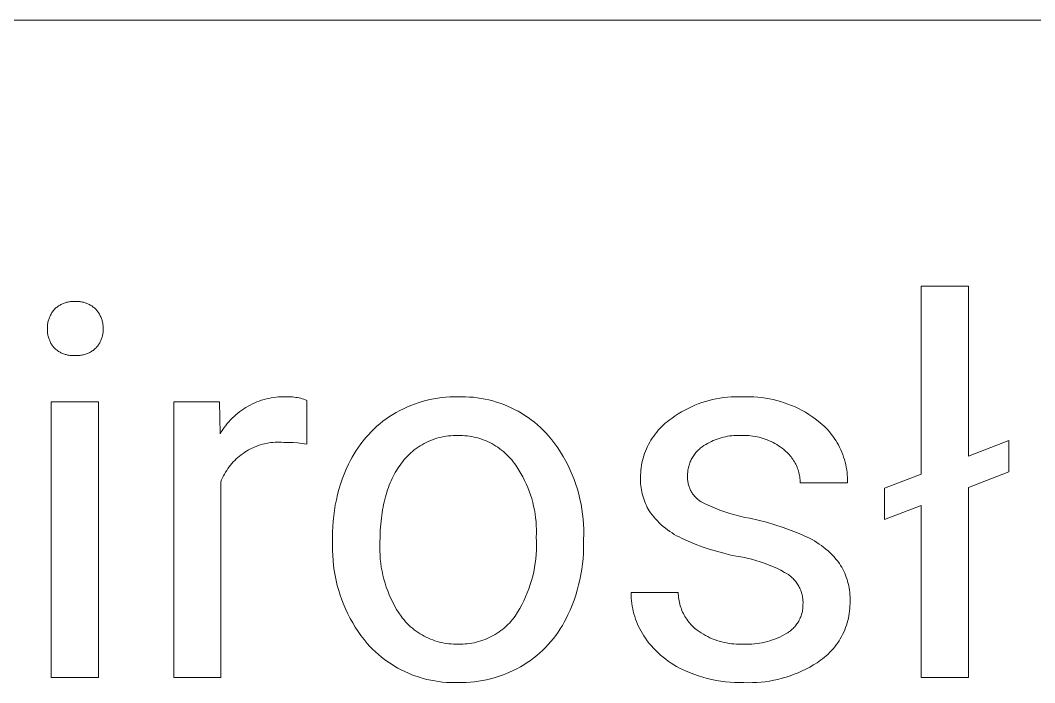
# Model space of a CAD drawing. Header units: millimetres. Extents: x -1246 to 2331, y -493 to 2006.
# Drawn here: x 1408.5 to 1501.2, y -153.5 to -93 of the extents above; entities that cross this region are included whole.
import ezdxf

# ---------------------------------------------------------------- set-up
doc = ezdxf.new("R2010")
doc.units = ezdxf.units.MM
doc.header["$MEASUREMENT"] = 0
doc.layers.add('Domyślny', color=7, linetype='Continuous', true_color=0x000000)

msp = doc.modelspace()

# ---------------------------------------------------------------- linework, layer by layer
at = {"layer": 'Domyślny', "color": 18, "lineweight": 15, "true_color": 0x000000}
for p, q in [((2327.489, -92.974), (979.014, -92.974)), ((1490.84, -134.448), (1490.84, -117.271)), ((1490.84, -117.271), (1495.164, -117.271)), ((1495.164, -117.271), (1495.164, -132.793)), ((1411.481, -119.601), (1411.532, -119.531)), ((1411.532, -119.531), (1411.586, -119.462)), ((1411.586, -119.462), (1411.642, -119.395)), ((1411.642, -119.395), (1411.702, -119.336)), ((1411.702, -119.336), (1411.764, -119.279)), ((1411.764, -119.279), (1411.828, -119.225)), ((1411.828, -119.225), (1411.893, -119.172)), ((1411.893, -119.172), (1411.961, -119.122)), ((1411.961, -119.122), (1412.03, -119.074)), ((1412.03, -119.074), (1412.101, -119.029)), ((1412.101, -119.029), (1412.173, -118.986)), ((1412.173, -118.986), (1412.247, -118.945)), ((1412.247, -118.945), (1412.322, -118.907)), ((1412.322, -118.907), (1412.399, -118.872)), ((1412.399, -118.872), (1412.476, -118.839)), ((1412.476, -118.839), (1412.555, -118.809)), ((1412.555, -118.809), (1412.634, -118.782)), ((1412.634, -118.782), (1412.715, -118.758)), ((1412.715, -118.758), (1412.796, -118.736)), ((1412.796, -118.736), (1412.878, -118.717)), ((1412.878, -118.717), (1412.961, -118.701)), ((1412.961, -118.701), (1413.044, -118.688)), ((1413.044, -118.688), (1413.127, -118.677)), ((1413.127, -118.677), (1413.211, -118.67)), ((1413.211, -118.67), (1413.295, -118.665)), ((1413.295, -118.665), (1413.379, -118.663)), ((1413.379, -118.663), (1413.463, -118.664)), ((1413.463, -118.664), (1413.547, -118.668)), ((1413.547, -118.668), (1413.631, -118.665)), ((1413.631, -118.665), (1413.716, -118.664)), ((1413.716, -118.664), (1413.8, -118.666)), ((1413.8, -118.666), (1413.884, -118.671)), ((1413.884, -118.671), (1413.967, -118.678)), ((1413.967, -118.678), (1414.051, -118.689)), ((1414.051, -118.689), (1414.134, -118.702)), ((1414.134, -118.702), (1414.216, -118.718)), ((1414.216, -118.718), (1414.298, -118.737)), ((1414.298, -118.737), (1414.38, -118.759)), ((1414.38, -118.759), (1414.46, -118.784)), ((1414.46, -118.784), (1414.54, -118.811)), ((1414.54, -118.811), (1414.618, -118.841)), ((1414.618, -118.841), (1414.696, -118.874)), ((1414.696, -118.874), (1414.772, -118.909)), ((1414.772, -118.909), (1414.847, -118.947)), ((1414.847, -118.947), (1414.921, -118.987)), ((1414.921, -118.987), (1414.993, -119.03)), ((1414.993, -119.03), (1415.064, -119.075)), ((1415.064, -119.075), (1415.133, -119.123)), ((1415.133, -119.123), (1415.201, -119.173)), ((1415.201, -119.173), (1415.267, -119.225)), ((1415.267, -119.225), (1415.331, -119.28)), ((1415.331, -119.28), (1415.393, -119.336)), ((1415.393, -119.336), (1415.453, -119.395)), ((1415.453, -119.395), (1415.511, -119.461)), ((1415.511, -119.461), (1415.566, -119.529)), ((1415.566, -119.529), (1415.619, -119.599)), ((1411.067, -120.553), (1411.086, -120.468)), ((1411.086, -120.468), (1411.108, -120.384)), ((1411.108, -120.384), (1411.134, -120.3)), ((1411.134, -120.3), (1411.162, -120.218)), ((1411.162, -120.218), (1411.192, -120.136)), ((1411.192, -120.136), (1411.226, -120.056)), ((1411.226, -120.056), (1411.262, -119.977)), ((1411.262, -119.977), (1411.301, -119.899)), ((1411.301, -119.899), (1411.342, -119.822)), ((1411.342, -119.822), (1411.386, -119.747)), ((1411.386, -119.747), (1411.432, -119.673)), ((1411.432, -119.673), (1411.481, -119.601)), ((1415.619, -119.599), (1415.669, -119.671)), ((1415.669, -119.671), (1415.717, -119.744)), ((1415.717, -119.744), (1415.762, -119.819)), ((1415.762, -119.819), (1415.805, -119.895)), ((1415.805, -119.895), (1415.845, -119.973)), ((1415.845, -119.973), (1415.882, -120.052)), ((1415.882, -120.052), (1415.917, -120.133)), ((1415.917, -120.133), (1415.949, -120.214)), ((1415.949, -120.214), (1415.978, -120.297)), ((1415.978, -120.297), (1416.004, -120.38)), ((1416.004, -120.38), (1416.027, -120.465)), ((1416.027, -120.465), (1416.048, -120.55)), ((1411.009, -121.245), (1411.01, -121.158)), ((1411.011, -121.331), (1411.009, -121.245)), ((1411.01, -121.071), (1411.012, -120.984)), ((1411.01, -121.158), (1411.01, -121.071)), ((1411.015, -121.418), (1411.011, -121.331)), ((1411.012, -120.984), (1411.017, -120.897)), ((1411.017, -120.897), (1411.025, -120.81)), ((1411.025, -120.81), (1411.036, -120.724)), ((1411.036, -120.724), (1411.05, -120.638)), ((1411.05, -120.638), (1411.067, -120.553)), ((1416.048, -120.55), (1416.065, -120.636)), ((1416.065, -120.636), (1416.08, -120.722)), ((1416.08, -120.722), (1416.092, -120.809)), ((1416.092, -120.809), (1416.1, -120.896)), ((1416.1, -120.896), (1416.106, -120.983)), ((1416.107, -121.325), (1416.103, -121.408)), ((1416.106, -120.983), (1416.109, -121.071)), ((1416.109, -121.241), (1416.107, -121.325)), ((1416.109, -121.071), (1416.109, -121.158)), ((1416.109, -121.158), (1416.109, -121.241)), ((1411.023, -121.504), (1411.015, -121.418)), ((1411.034, -121.59), (1411.023, -121.504)), ((1411.047, -121.676), (1411.034, -121.59)), ((1411.064, -121.761), (1411.047, -121.676)), ((1411.083, -121.845), (1411.064, -121.761)), ((1411.106, -121.929), (1411.083, -121.845)), ((1411.131, -122.012), (1411.106, -121.929)), ((1411.159, -122.094), (1411.131, -122.012)), ((1411.19, -122.175), (1411.159, -122.094)), ((1411.223, -122.255), (1411.19, -122.175)), ((1411.259, -122.333), (1411.223, -122.255)), ((1415.87, -122.289), (1415.834, -122.364)), ((1415.905, -122.213), (1415.87, -122.289)), ((1415.937, -122.136), (1415.905, -122.213)), ((1415.966, -122.058), (1415.937, -122.136)), ((1415.992, -121.979), (1415.966, -122.058)), ((1416.016, -121.9), (1415.992, -121.979)), ((1416.038, -121.819), (1416.016, -121.9)), ((1416.056, -121.738), (1416.038, -121.819)), ((1416.072, -121.656), (1416.056, -121.738)), ((1416.085, -121.574), (1416.072, -121.656)), ((1416.095, -121.491), (1416.085, -121.574)), ((1416.103, -121.408), (1416.095, -121.491)), ((1411.298, -122.411), (1411.259, -122.333)), ((1411.34, -122.487), (1411.298, -122.411)), ((1411.384, -122.561), (1411.34, -122.487)), ((1411.431, -122.634), (1411.384, -122.561)), ((1411.48, -122.706), (1411.431, -122.634)), ((1411.531, -122.775), (1411.48, -122.706)), ((1411.585, -122.843), (1411.531, -122.775)), ((1411.642, -122.909), (1411.585, -122.843)), ((1411.702, -122.966), (1411.642, -122.909)), ((1411.765, -123.021), (1411.702, -122.966)), ((1411.83, -123.074), (1411.765, -123.021)), ((1411.896, -123.125), (1411.83, -123.074)), ((1411.965, -123.173), (1411.896, -123.125)), ((1412.034, -123.219), (1411.965, -123.173)), ((1412.106, -123.263), (1412.034, -123.219)), ((1415.042, -123.229), (1414.968, -123.274)), ((1415.115, -123.182), (1415.042, -123.229)), ((1415.187, -123.132), (1415.115, -123.182)), ((1415.256, -123.08), (1415.187, -123.132)), ((1415.324, -123.025), (1415.256, -123.08)), ((1415.39, -122.968), (1415.324, -123.025)), ((1415.453, -122.909), (1415.39, -122.968)), ((1415.509, -122.847), (1415.453, -122.909)), ((1415.562, -122.783), (1415.509, -122.847)), ((1415.613, -122.717), (1415.562, -122.783)), ((1415.662, -122.649), (1415.613, -122.717)), ((1415.708, -122.58), (1415.662, -122.649)), ((1415.752, -122.51), (1415.708, -122.58)), ((1415.794, -122.437), (1415.752, -122.51)), ((1415.834, -122.364), (1415.794, -122.437)), ((1412.178, -123.304), (1412.106, -123.263)), ((1412.252, -123.343), (1412.178, -123.304)), ((1412.327, -123.379), (1412.252, -123.343)), ((1412.404, -123.413), (1412.327, -123.379)), ((1412.481, -123.444), (1412.404, -123.413)), ((1412.56, -123.473), (1412.481, -123.444)), ((1412.639, -123.498), (1412.56, -123.473)), ((1412.72, -123.521), (1412.639, -123.498)), ((1412.801, -123.542), (1412.72, -123.521)), ((1412.882, -123.559), (1412.801, -123.542)), ((1412.965, -123.574), (1412.882, -123.559)), ((1413.047, -123.586), (1412.965, -123.574)), ((1413.13, -123.596), (1413.047, -123.586)), ((1413.214, -123.602), (1413.13, -123.596)), ((1413.297, -123.606), (1413.214, -123.602)), ((1413.381, -123.607), (1413.297, -123.606)), ((1413.464, -123.605), (1413.381, -123.607)), ((1413.547, -123.6), (1413.464, -123.605)), ((1413.634, -123.605), (1413.547, -123.6)), ((1413.721, -123.606), (1413.634, -123.605)), ((1413.808, -123.605), (1413.721, -123.606)), ((1413.895, -123.6), (1413.808, -123.605)), ((1413.982, -123.593), (1413.895, -123.6)), ((1414.068, -123.582), (1413.982, -123.593)), ((1414.154, -123.569), (1414.068, -123.582)), ((1414.239, -123.552), (1414.154, -123.569)), ((1414.324, -123.533), (1414.239, -123.552)), ((1414.408, -123.511), (1414.324, -123.533)), ((1414.492, -123.485), (1414.408, -123.511)), ((1414.574, -123.457), (1414.492, -123.485)), ((1414.655, -123.426), (1414.574, -123.457)), ((1414.735, -123.392), (1414.655, -123.426)), ((1414.814, -123.355), (1414.735, -123.392)), ((1414.892, -123.316), (1414.814, -123.355)), ((1414.968, -123.274), (1414.892, -123.316)), ((1411.368, -153.011), (1411.368, -127.841)), ((1411.368, -127.841), (1415.668, -127.841)), ((1415.668, -127.841), (1415.668, -153.011)), ((1422.558, -153.01), (1422.558, -127.84)), ((1422.558, -127.84), (1426.739, -127.84)), ((1426.739, -127.84), (1426.81, -130.746)), ((1429.952, -127.927), (1430.161, -127.84)), ((1430.161, -127.84), (1430.372, -127.76)), ((1430.372, -127.76), (1430.586, -127.688)), ((1430.586, -127.688), (1430.803, -127.623)), ((1430.803, -127.623), (1431.021, -127.565)), ((1431.021, -127.565), (1431.242, -127.515)), ((1431.242, -127.515), (1431.464, -127.472)), ((1431.464, -127.472), (1431.687, -127.437)), ((1431.687, -127.437), (1431.911, -127.409)), ((1431.911, -127.409), (1432.136, -127.389)), ((1432.136, -127.389), (1432.362, -127.377)), ((1432.362, -127.377), (1432.588, -127.372)), ((1432.588, -127.372), (1432.814, -127.375)), ((1432.814, -127.375), (1432.964, -127.37)), ((1432.964, -127.37), (1433.114, -127.37)), ((1433.114, -127.37), (1433.264, -127.375)), ((1433.264, -127.375), (1433.413, -127.385)), ((1433.413, -127.385), (1433.562, -127.4)), ((1433.562, -127.4), (1433.711, -127.42)), ((1433.711, -127.42), (1433.858, -127.445)), ((1433.858, -127.445), (1434.005, -127.475)), ((1434.005, -127.475), (1434.151, -127.509)), ((1434.151, -127.509), (1434.296, -127.549)), ((1434.296, -127.549), (1434.439, -127.593)), ((1434.439, -127.593), (1434.58, -127.643)), ((1434.58, -127.643), (1434.72, -127.697)), ((1434.72, -127.697), (1434.72, -131.699)), ((1444.89, -127.913), (1445.241, -127.805)), ((1445.241, -127.805), (1445.594, -127.709)), ((1445.594, -127.709), (1445.951, -127.625)), ((1445.951, -127.625), (1446.31, -127.553)), ((1446.31, -127.553), (1446.672, -127.493)), ((1446.672, -127.493), (1447.035, -127.445)), ((1447.035, -127.445), (1447.399, -127.409)), ((1447.399, -127.409), (1447.765, -127.385)), ((1447.765, -127.385), (1448.131, -127.373)), ((1448.131, -127.373), (1448.498, -127.374)), ((1448.498, -127.374), (1448.857, -127.367)), ((1448.857, -127.367), (1449.215, -127.372)), ((1449.215, -127.372), (1449.574, -127.39)), ((1449.574, -127.39), (1449.932, -127.419)), ((1449.932, -127.419), (1450.288, -127.461)), ((1450.288, -127.461), (1450.643, -127.515)), ((1450.643, -127.515), (1450.996, -127.581)), ((1450.996, -127.581), (1451.347, -127.659)), ((1451.347, -127.659), (1451.694, -127.748)), ((1451.694, -127.748), (1452.039, -127.85)), ((1452.039, -127.85), (1452.379, -127.963)), ((1470.803, -127.902), (1471.128, -127.797)), ((1471.128, -127.797), (1471.457, -127.704)), ((1471.457, -127.704), (1471.789, -127.622)), ((1471.789, -127.622), (1472.123, -127.551)), ((1472.123, -127.551), (1472.46, -127.491)), ((1472.46, -127.491), (1472.798, -127.442)), ((1472.798, -127.442), (1473.137, -127.405)), ((1473.137, -127.405), (1473.478, -127.379)), ((1473.478, -127.379), (1473.82, -127.365)), ((1473.82, -127.365), (1474.161, -127.362)), ((1474.161, -127.362), (1474.503, -127.37)), ((1474.503, -127.37), (1474.857, -127.36)), ((1474.857, -127.36), (1475.211, -127.362)), ((1475.211, -127.362), (1475.564, -127.375)), ((1475.564, -127.375), (1475.917, -127.401)), ((1475.917, -127.401), (1476.269, -127.438)), ((1476.269, -127.438), (1476.62, -127.488)), ((1476.62, -127.488), (1476.969, -127.549)), ((1476.969, -127.549), (1477.315, -127.622)), ((1477.315, -127.622), (1477.659, -127.707)), ((1477.659, -127.707), (1477.999, -127.803)), ((1477.999, -127.803), (1478.336, -127.911)), ((1428.411, -128.862), (1428.589, -128.723)), ((1428.589, -128.723), (1428.771, -128.589)), ((1428.771, -128.589), (1428.958, -128.462)), ((1428.958, -128.462), (1429.15, -128.342)), ((1429.15, -128.342), (1429.345, -128.228)), ((1429.345, -128.228), (1429.544, -128.121)), ((1429.544, -128.121), (1429.746, -128.02)), ((1429.746, -128.02), (1429.952, -127.927)), ((1442.565, -128.982), (1442.881, -128.797)), ((1442.881, -128.797), (1443.203, -128.622)), ((1443.203, -128.622), (1443.531, -128.458)), ((1443.531, -128.458), (1443.864, -128.304)), ((1443.864, -128.304), (1444.202, -128.163)), ((1444.202, -128.163), (1444.544, -128.032)), ((1444.544, -128.032), (1444.89, -127.913)), ((1452.379, -127.963), (1452.716, -128.087)), ((1452.716, -128.087), (1453.048, -128.223)), ((1453.048, -128.223), (1453.376, -128.37)), ((1453.376, -128.37), (1453.698, -128.529)), ((1453.698, -128.529), (1454.015, -128.698)), ((1454.015, -128.698), (1454.326, -128.877)), ((1468.648, -128.926), (1468.94, -128.75)), ((1468.94, -128.75), (1469.238, -128.583)), ((1469.238, -128.583), (1469.542, -128.426)), ((1469.542, -128.426), (1469.85, -128.279)), ((1469.85, -128.279), (1470.164, -128.142)), ((1470.164, -128.142), (1470.481, -128.017)), ((1470.481, -128.017), (1470.803, -127.902)), ((1478.336, -127.911), (1478.67, -128.03)), ((1478.67, -128.03), (1478.999, -128.16)), ((1478.999, -128.16), (1479.323, -128.302)), ((1479.323, -128.302), (1479.643, -128.454)), ((1479.643, -128.454), (1479.957, -128.617)), ((1479.957, -128.617), (1480.266, -128.79)), ((1480.266, -128.79), (1480.568, -128.974)), ((1427.45, -129.816), (1427.597, -129.644)), ((1427.597, -129.644), (1427.749, -129.477)), ((1427.749, -129.477), (1427.906, -129.315)), ((1427.906, -129.315), (1428.069, -129.158)), ((1428.069, -129.158), (1428.237, -129.007)), ((1428.237, -129.007), (1428.411, -128.862)), ((1441.389, -129.833), (1441.672, -129.605)), ((1441.672, -129.605), (1441.963, -129.388)), ((1441.963, -129.388), (1442.261, -129.18)), ((1442.261, -129.18), (1442.565, -128.982)), ((1454.326, -128.877), (1454.63, -129.067)), ((1454.63, -129.067), (1454.928, -129.268)), ((1454.928, -129.268), (1455.219, -129.478)), ((1455.219, -129.478), (1455.503, -129.698)), ((1455.503, -129.698), (1455.779, -129.928)), ((1467.458, -129.795), (1467.631, -129.652)), ((1467.631, -129.652), (1467.808, -129.514)), ((1467.808, -129.514), (1468.081, -129.309)), ((1468.081, -129.309), (1468.361, -129.113)), ((1468.361, -129.113), (1468.648, -128.926)), ((1480.568, -128.974), (1480.864, -129.168)), ((1480.864, -129.168), (1481.154, -129.372)), ((1481.154, -129.372), (1481.436, -129.586)), ((1481.436, -129.586), (1481.622, -129.737)), ((1481.622, -129.737), (1481.803, -129.895)), ((1426.81, -130.746), (1426.926, -130.552)), ((1426.926, -130.552), (1427.047, -130.361)), ((1427.047, -130.361), (1427.175, -130.175)), ((1427.175, -130.175), (1427.31, -129.993)), ((1427.31, -129.993), (1427.45, -129.816)), ((1440.336, -130.833), (1440.587, -130.57)), ((1440.587, -130.57), (1440.846, -130.315)), ((1440.846, -130.315), (1441.113, -130.069)), ((1441.113, -130.069), (1441.389, -129.833)), ((1455.779, -129.928), (1456.047, -130.167)), ((1456.047, -130.167), (1456.307, -130.414)), ((1456.307, -130.414), (1456.558, -130.671)), ((1456.558, -130.671), (1456.8, -130.936)), ((1466.536, -130.773), (1466.675, -130.597)), ((1466.675, -130.597), (1466.82, -130.426)), ((1466.82, -130.426), (1466.972, -130.261)), ((1466.972, -130.261), (1467.128, -130.1)), ((1467.128, -130.1), (1467.291, -129.945)), ((1467.291, -129.945), (1467.458, -129.795)), ((1481.803, -129.895), (1481.978, -130.059)), ((1481.978, -130.059), (1482.148, -130.228)), ((1482.148, -130.228), (1482.312, -130.403)), ((1482.312, -130.403), (1482.469, -130.584)), ((1482.469, -130.584), (1482.621, -130.77)), ((1431.228, -131.588), (1431.035, -131.623)), ((1431.423, -131.559), (1431.228, -131.588)), ((1431.618, -131.538), (1431.423, -131.559)), ((1431.814, -131.523), (1431.618, -131.538)), ((1432.011, -131.515), (1431.814, -131.523)), ((1432.207, -131.514), (1432.011, -131.515)), ((1432.404, -131.52), (1432.207, -131.514)), ((1432.6, -131.532), (1432.404, -131.52)), ((1433.025, -131.538), (1432.6, -131.532)), ((1433.451, -131.558), (1433.025, -131.538)), ((1433.875, -131.591), (1433.451, -131.558)), ((1434.299, -131.638), (1433.875, -131.591)), ((1439.64, -131.67), (1439.863, -131.383)), ((1439.863, -131.383), (1440.095, -131.104)), ((1440.095, -131.104), (1440.336, -130.833)), ((1445.612, -131.546), (1445.422, -131.644)), ((1445.805, -131.455), (1445.612, -131.546)), ((1446, -131.371), (1445.805, -131.455)), ((1446.199, -131.294), (1446, -131.371)), ((1446.4, -131.223), (1446.199, -131.294)), ((1446.603, -131.16), (1446.4, -131.223)), ((1446.809, -131.103), (1446.603, -131.16)), ((1447.016, -131.054), (1446.809, -131.103)), ((1447.225, -131.012), (1447.016, -131.054)), ((1447.435, -130.977), (1447.225, -131.012)), ((1447.647, -130.949), (1447.435, -130.977)), ((1447.859, -130.929), (1447.647, -130.949)), ((1448.071, -130.916), (1447.859, -130.929)), ((1448.284, -130.91), (1448.071, -130.916)), ((1448.498, -130.912), (1448.284, -130.91)), ((1448.713, -130.909), (1448.498, -130.912)), ((1448.929, -130.914), (1448.713, -130.909)), ((1449.145, -130.927), (1448.929, -130.914)), ((1449.36, -130.947), (1449.145, -130.927)), ((1449.574, -130.974), (1449.36, -130.947)), ((1449.787, -131.009), (1449.574, -130.974)), ((1449.998, -131.052), (1449.787, -131.009)), ((1450.208, -131.101), (1449.998, -131.052)), ((1450.417, -131.158), (1450.208, -131.101)), ((1450.623, -131.223), (1450.417, -131.158)), ((1450.826, -131.294), (1450.623, -131.223)), ((1451.027, -131.372), (1450.826, -131.294)), ((1451.226, -131.458), (1451.027, -131.372)), ((1451.421, -131.55), (1451.226, -131.458)), ((1451.613, -131.649), (1451.421, -131.55)), ((1456.8, -130.936), (1457.093, -131.297)), ((1457.093, -131.297), (1457.374, -131.667)), ((1465.934, -131.719), (1466.041, -131.522)), ((1466.041, -131.522), (1466.155, -131.329)), ((1466.155, -131.329), (1466.275, -131.139)), ((1466.275, -131.139), (1466.402, -130.954)), ((1466.402, -130.954), (1466.536, -130.773)), ((1471.499, -131.534), (1471.328, -131.625)), ((1471.673, -131.448), (1471.499, -131.534)), ((1471.85, -131.368), (1471.673, -131.448)), ((1472.03, -131.295), (1471.85, -131.368)), ((1472.212, -131.227), (1472.03, -131.295)), ((1472.396, -131.166), (1472.212, -131.227)), ((1472.582, -131.11), (1472.396, -131.166)), ((1472.77, -131.061), (1472.582, -131.11)), ((1472.959, -131.018), (1472.77, -131.061)), ((1473.15, -130.982), (1472.959, -131.018)), ((1473.341, -130.952), (1473.15, -130.982)), ((1473.534, -130.929), (1473.341, -130.952)), ((1473.727, -130.912), (1473.534, -130.929)), ((1473.921, -130.901), (1473.727, -130.912)), ((1474.115, -130.897), (1473.921, -130.901)), ((1474.309, -130.899), (1474.115, -130.897)), ((1474.503, -130.908), (1474.309, -130.899)), ((1474.697, -130.905), (1474.503, -130.908)), ((1474.891, -130.908), (1474.697, -130.905)), ((1475.085, -130.918), (1474.891, -130.908)), ((1475.279, -130.934), (1475.085, -130.918)), ((1475.472, -130.958), (1475.279, -130.934)), ((1475.663, -130.988), (1475.472, -130.958)), ((1475.854, -131.024), (1475.663, -130.988)), ((1476.043, -131.068), (1475.854, -131.024)), ((1476.231, -131.117), (1476.043, -131.068)), ((1476.417, -131.174), (1476.231, -131.117)), ((1476.601, -131.236), (1476.417, -131.174)), ((1476.783, -131.305), (1476.601, -131.236)), ((1476.962, -131.38), (1476.783, -131.305)), ((1477.138, -131.462), (1476.962, -131.38)), ((1477.311, -131.549), (1477.138, -131.462)), ((1477.482, -131.643), (1477.311, -131.549)), ((1482.621, -130.77), (1482.766, -130.962)), ((1482.766, -130.962), (1482.904, -131.158)), ((1482.904, -131.158), (1483.036, -131.358)), ((1483.036, -131.358), (1483.16, -131.563)), ((1483.16, -131.563), (1483.278, -131.773)), ((1495.164, -132.793), (1498.845, -131.375)), ((1498.845, -131.375), (1498.845, -134.234)), ((1429.046, -132.435), (1428.883, -132.545)), ((1429.212, -132.33), (1429.046, -132.435)), ((1429.382, -132.231), (1429.212, -132.33)), ((1429.555, -132.139), (1429.382, -132.231)), ((1429.731, -132.052), (1429.555, -132.139)), ((1429.911, -131.971), (1429.731, -132.052)), ((1430.093, -131.897), (1429.911, -131.971)), ((1430.277, -131.829), (1430.093, -131.897)), ((1430.464, -131.768), (1430.277, -131.829)), ((1430.652, -131.713), (1430.464, -131.768)), ((1430.843, -131.664), (1430.652, -131.713)), ((1431.035, -131.623), (1430.843, -131.664)), ((1434.72, -131.699), (1434.299, -131.638)), ((1439.031, -132.573), (1439.224, -132.265)), ((1439.224, -132.265), (1439.427, -131.964)), ((1439.427, -131.964), (1439.64, -131.67)), ((1444.206, -132.5), (1444.05, -132.646)), ((1444.366, -132.36), (1444.206, -132.5)), ((1444.532, -132.226), (1444.366, -132.36)), ((1444.701, -132.097), (1444.532, -132.226)), ((1444.876, -131.975), (1444.701, -132.097)), ((1445.054, -131.858), (1444.876, -131.975)), ((1445.236, -131.748), (1445.054, -131.858)), ((1445.422, -131.644), (1445.236, -131.748)), ((1451.801, -131.755), (1451.613, -131.649)), ((1451.985, -131.867), (1451.801, -131.755)), ((1452.166, -131.985), (1451.985, -131.867)), ((1452.342, -132.11), (1452.166, -131.985)), ((1452.514, -132.241), (1452.342, -132.11)), ((1452.681, -132.377), (1452.514, -132.241)), ((1452.843, -132.52), (1452.681, -132.377)), ((1453, -132.668), (1452.843, -132.52)), ((1457.374, -131.667), (1457.642, -132.047)), ((1457.642, -132.047), (1457.897, -132.436)), ((1457.897, -132.436), (1458.138, -132.834)), ((1465.576, -132.542), (1465.655, -132.332)), ((1465.655, -132.332), (1465.741, -132.125)), ((1465.741, -132.125), (1465.834, -131.92)), ((1465.834, -131.92), (1465.934, -131.719)), ((1470.264, -132.46), (1470.193, -132.546)), ((1470.337, -132.376), (1470.264, -132.46)), ((1470.413, -132.295), (1470.337, -132.376)), ((1470.492, -132.217), (1470.413, -132.295)), ((1470.574, -132.141), (1470.492, -132.217)), ((1470.658, -132.069), (1470.574, -132.141)), ((1470.745, -131.999), (1470.658, -132.069)), ((1470.834, -131.933), (1470.745, -131.999)), ((1470.995, -131.825), (1470.834, -131.933)), ((1471.16, -131.722), (1470.995, -131.825)), ((1471.328, -131.625), (1471.16, -131.722)), ((1477.649, -131.742), (1477.482, -131.643)), ((1477.812, -131.847), (1477.649, -131.742)), ((1477.972, -131.957), (1477.812, -131.847)), ((1478.127, -132.073), (1477.972, -131.957)), ((1478.279, -132.195), (1478.127, -132.073)), ((1478.385, -132.279), (1478.279, -132.195)), ((1478.487, -132.367), (1478.385, -132.279)), ((1478.586, -132.458), (1478.487, -132.367)), ((1478.683, -132.553), (1478.586, -132.458)), ((1483.278, -131.773), (1483.388, -131.986)), ((1483.388, -131.986), (1483.491, -132.202)), ((1483.491, -132.202), (1483.586, -132.423)), ((1483.586, -132.423), (1483.674, -132.646)), ((1427.996, -133.319), (1427.865, -133.465)), ((1428.132, -133.177), (1427.996, -133.319)), ((1428.273, -133.041), (1428.132, -133.177)), ((1428.419, -132.909), (1428.273, -133.041)), ((1428.57, -132.782), (1428.419, -132.909)), ((1428.724, -132.661), (1428.57, -132.782)), ((1428.883, -132.545), (1428.724, -132.661)), ((1438.515, -133.532), (1438.676, -133.207)), ((1438.676, -133.207), (1438.848, -132.887)), ((1438.848, -132.887), (1439.031, -132.573)), ((1443.352, -133.449), (1443.232, -133.609)), ((1443.48, -133.279), (1443.352, -133.449)), ((1443.614, -133.113), (1443.48, -133.279)), ((1443.754, -132.953), (1443.614, -133.113)), ((1443.899, -132.797), (1443.754, -132.953)), ((1444.05, -132.646), (1443.899, -132.797)), ((1453.152, -132.821), (1453, -132.668)), ((1453.298, -132.98), (1453.152, -132.821)), ((1453.439, -133.143), (1453.298, -132.98)), ((1453.574, -133.312), (1453.439, -133.143)), ((1453.703, -133.485), (1453.574, -133.312)), ((1458.138, -132.834), (1458.366, -133.239)), ((1458.366, -133.239), (1458.58, -133.652)), ((1465.292, -133.627), (1465.334, -133.406)), ((1465.334, -133.406), (1465.383, -133.187)), ((1465.383, -133.187), (1465.44, -132.97)), ((1465.44, -132.97), (1465.504, -132.755)), ((1465.504, -132.755), (1465.576, -132.542)), ((1469.703, -133.414), (1469.666, -133.519)), ((1469.744, -133.31), (1469.703, -133.414)), ((1469.788, -133.208), (1469.744, -133.31)), ((1469.836, -133.108), (1469.788, -133.208)), ((1469.887, -133.009), (1469.836, -133.108)), ((1469.942, -132.912), (1469.887, -133.009)), ((1470, -132.818), (1469.942, -132.912)), ((1470.061, -132.725), (1470, -132.818)), ((1470.126, -132.634), (1470.061, -132.725)), ((1470.193, -132.546), (1470.126, -132.634)), ((1478.775, -132.651), (1478.683, -132.553)), ((1478.865, -132.753), (1478.775, -132.651)), ((1478.951, -132.857), (1478.865, -132.753)), ((1479.033, -132.964), (1478.951, -132.857)), ((1479.111, -133.074), (1479.033, -132.964)), ((1479.185, -133.187), (1479.111, -133.074)), ((1479.256, -133.302), (1479.185, -133.187)), ((1479.322, -133.42), (1479.256, -133.302)), ((1479.385, -133.54), (1479.322, -133.42)), ((1483.674, -132.646), (1483.754, -132.872)), ((1483.754, -132.872), (1483.827, -133.101)), ((1483.827, -133.101), (1483.891, -133.332)), ((1483.891, -133.332), (1483.948, -133.565)), ((1427.288, -134.26), (1427.19, -134.43)), ((1427.392, -134.093), (1427.288, -134.26)), ((1427.502, -133.93), (1427.392, -134.093)), ((1427.618, -133.771), (1427.502, -133.93)), ((1427.738, -133.616), (1427.618, -133.771)), ((1427.865, -133.465), (1427.738, -133.616)), ((1438.124, -134.433), (1438.312, -133.979)), ((1438.312, -133.979), (1438.515, -133.532)), ((1442.79, -134.29), (1442.689, -134.472)), ((1442.895, -134.114), (1442.79, -134.29)), ((1443.003, -133.941), (1442.895, -134.114)), ((1443.116, -133.773), (1443.003, -133.941)), ((1443.232, -133.609), (1443.116, -133.773)), ((1453.905, -133.778), (1453.703, -133.485)), ((1454.097, -134.078), (1453.905, -133.778)), ((1454.28, -134.384), (1454.097, -134.078)), ((1458.58, -133.652), (1458.78, -134.072)), ((1458.78, -134.072), (1458.965, -134.498)), ((1465.203, -134.519), (1465.213, -134.295)), ((1465.213, -134.295), (1465.232, -134.071)), ((1465.232, -134.071), (1465.258, -133.849)), ((1465.258, -133.849), (1465.292, -133.627)), ((1469.51, -134.279), (1469.503, -134.39)), ((1469.521, -134.169), (1469.51, -134.279)), ((1469.535, -134.059), (1469.521, -134.169)), ((1469.554, -133.949), (1469.535, -134.059)), ((1469.576, -133.84), (1469.554, -133.949)), ((1469.603, -133.732), (1469.576, -133.84)), ((1469.632, -133.625), (1469.603, -133.732)), ((1469.666, -133.519), (1469.632, -133.625)), ((1479.443, -133.661), (1479.385, -133.54)), ((1479.497, -133.785), (1479.443, -133.661)), ((1479.546, -133.911), (1479.497, -133.785)), ((1479.591, -134.038), (1479.546, -133.911)), ((1479.632, -134.167), (1479.591, -134.038)), ((1479.668, -134.297), (1479.632, -134.167)), ((1479.7, -134.429), (1479.668, -134.297)), ((1483.948, -133.565), (1483.996, -133.8)), ((1483.996, -133.8), (1484.036, -134.037)), ((1484.036, -134.037), (1484.069, -134.274)), ((1484.069, -134.274), (1484.093, -134.513)), ((1498.845, -134.234), (1495.164, -135.652)), ((1426.932, -134.96), (1426.858, -135.142)), ((1426.858, -135.142), (1426.858, -153.01)), ((1427.012, -134.78), (1426.932, -134.96)), ((1427.098, -134.603), (1427.012, -134.78)), ((1427.19, -134.43), (1427.098, -134.603)), ((1437.792, -135.357), (1437.95, -134.892)), ((1437.95, -134.892), (1438.124, -134.433)), ((1442.323, -135.24), (1442.241, -135.443)), ((1442.409, -135.041), (1442.323, -135.24)), ((1442.499, -134.847), (1442.409, -135.041)), ((1442.592, -134.657), (1442.499, -134.847)), ((1442.689, -134.472), (1442.592, -134.657)), ((1454.451, -134.696), (1454.28, -134.384)), ((1454.613, -135.013), (1454.451, -134.696)), ((1454.763, -135.336), (1454.613, -135.013)), ((1458.965, -134.498), (1459.136, -134.931)), ((1459.136, -134.931), (1459.292, -135.369)), ((1465.197, -134.932), (1465.2, -134.744)), ((1465.201, -135.121), (1465.197, -134.932)), ((1465.2, -134.744), (1465.203, -134.519)), ((1465.211, -135.309), (1465.201, -135.121)), ((1469.5, -134.613), (1469.497, -134.703)), ((1469.497, -134.703), (1469.497, -134.793)), ((1469.497, -134.793), (1469.5, -134.882)), ((1469.503, -134.39), (1469.499, -134.502)), ((1469.499, -134.502), (1469.5, -134.613)), ((1469.5, -134.882), (1469.506, -134.972)), ((1469.506, -134.972), (1469.515, -135.061)), ((1469.515, -135.061), (1469.527, -135.15)), ((1469.527, -135.15), (1469.543, -135.239)), ((1469.543, -135.239), (1469.561, -135.327)), ((1479.727, -134.561), (1479.7, -134.429)), ((1479.749, -134.694), (1479.727, -134.561)), ((1479.767, -134.828), (1479.749, -134.694)), ((1479.78, -134.962), (1479.767, -134.828)), ((1479.788, -135.097), (1479.78, -134.962)), ((1479.792, -135.232), (1479.788, -135.097)), ((1484.116, -135.232), (1479.792, -135.232)), ((1484.093, -134.513), (1484.109, -134.753)), ((1484.109, -134.753), (1484.116, -134.992)), ((1484.116, -134.992), (1484.116, -135.232)), ((1487.481, -135.723), (1490.84, -134.448)), ((1437.521, -136.3), (1437.649, -135.826)), ((1437.649, -135.826), (1437.792, -135.357)), ((1442.018, -136.078), (1441.951, -136.298)), ((1442.088, -135.862), (1442.018, -136.078)), ((1442.163, -135.65), (1442.088, -135.862)), ((1442.241, -135.443), (1442.163, -135.65)), ((1454.903, -135.664), (1454.763, -135.336)), ((1455.032, -135.996), (1454.903, -135.664)), ((1455.15, -136.332), (1455.032, -135.996)), ((1459.292, -135.369), (1459.433, -135.812)), ((1459.433, -135.812), (1459.559, -136.259)), ((1465.228, -135.497), (1465.211, -135.309)), ((1465.251, -135.684), (1465.228, -135.497)), ((1465.28, -135.87), (1465.251, -135.684)), ((1465.316, -136.055), (1465.28, -135.87)), ((1465.358, -136.239), (1465.316, -136.055)), ((1469.561, -135.327), (1469.583, -135.414)), ((1469.583, -135.414), (1469.608, -135.501)), ((1469.608, -135.501), (1469.635, -135.586)), ((1469.635, -135.586), (1469.666, -135.671)), ((1469.666, -135.671), (1469.699, -135.754)), ((1469.699, -135.754), (1469.736, -135.836)), ((1469.736, -135.836), (1469.775, -135.917)), ((1469.775, -135.917), (1469.817, -135.997)), ((1469.817, -135.997), (1469.861, -136.075)), ((1469.861, -136.075), (1469.909, -136.151)), ((1469.909, -136.151), (1469.959, -136.226)), ((1469.959, -136.226), (1470.011, -136.299)), ((1487.481, -138.582), (1487.481, -135.723)), ((1495.164, -135.652), (1495.164, -153.008)), ((1437.314, -137.26), (1437.41, -136.779)), ((1437.41, -136.779), (1437.521, -136.3)), ((1441.773, -136.984), (1441.722, -137.222)), ((1441.829, -136.751), (1441.773, -136.984)), ((1441.888, -136.522), (1441.829, -136.751)), ((1441.951, -136.298), (1441.888, -136.522)), ((1455.256, -136.672), (1455.15, -136.332)), ((1455.351, -137.015), (1455.256, -136.672)), ((1455.434, -137.361), (1455.351, -137.015)), ((1459.559, -136.259), (1459.67, -136.711)), ((1459.67, -136.711), (1459.765, -137.166)), ((1465.406, -136.421), (1465.358, -136.239)), ((1465.46, -136.602), (1465.406, -136.421)), ((1465.52, -136.781), (1465.46, -136.602)), ((1465.586, -136.957), (1465.52, -136.781)), ((1465.658, -137.131), (1465.586, -136.957)), ((1465.736, -137.303), (1465.658, -137.131)), ((1470.011, -136.299), (1470.066, -136.37)), ((1470.066, -136.37), (1470.124, -136.439)), ((1470.124, -136.439), (1470.184, -136.506)), ((1470.184, -136.506), (1470.246, -136.571)), ((1470.246, -136.571), (1470.31, -136.633)), ((1470.31, -136.633), (1470.377, -136.694)), ((1470.377, -136.694), (1470.445, -136.752)), ((1470.445, -136.752), (1470.516, -136.808)), ((1470.516, -136.808), (1470.588, -136.861)), ((1470.588, -136.861), (1470.663, -136.912)), ((1470.663, -136.912), (1470.739, -136.96)), ((1470.739, -136.96), (1471.159, -137.173)), ((1437.17, -138.231), (1437.234, -137.744)), ((1437.234, -137.744), (1437.314, -137.26)), ((1441.59, -137.96), (1441.521, -138.474)), ((1441.63, -137.71), (1441.59, -137.96)), ((1441.674, -137.464), (1441.63, -137.71)), ((1441.722, -137.222), (1441.674, -137.464)), ((1455.506, -137.71), (1455.434, -137.361)), ((1455.567, -138.061), (1455.506, -137.71)), ((1455.615, -138.414), (1455.567, -138.061)), ((1459.765, -137.166), (1459.845, -137.624)), ((1459.845, -137.624), (1459.909, -138.085)), ((1459.909, -138.085), (1459.957, -138.547)), ((1465.82, -137.472), (1465.736, -137.303)), ((1465.91, -137.638), (1465.82, -137.472)), ((1466.004, -137.801), (1465.91, -137.638)), ((1466.105, -137.96), (1466.004, -137.801)), ((1466.255, -138.156), (1466.105, -137.96)), ((1471.159, -137.173), (1471.586, -137.373)), ((1471.586, -137.373), (1472.018, -137.56)), ((1472.018, -137.56), (1472.457, -137.733)), ((1472.457, -137.733), (1472.901, -137.892)), ((1472.901, -137.892), (1473.349, -138.036)), ((1473.349, -138.036), (1473.802, -138.167)), ((1490.84, -137.307), (1487.481, -138.582)), ((1490.84, -153.008), (1490.84, -137.307)), ((1437.089, -139.21), (1437.121, -138.72)), ((1437.121, -138.72), (1437.17, -138.231)), ((1441.467, -139.006), (1441.429, -139.554)), ((1441.521, -138.474), (1441.467, -139.006)), ((1455.652, -138.768), (1455.615, -138.414)), ((1455.677, -139.123), (1455.652, -138.768)), ((1459.957, -138.547), (1459.99, -139.011)), ((1459.99, -139.011), (1460.007, -139.476)), ((1466.411, -138.348), (1466.255, -138.156)), ((1466.573, -138.533), (1466.411, -138.348)), ((1466.742, -138.714), (1466.573, -138.533)), ((1466.916, -138.889), (1466.742, -138.714)), ((1467.097, -139.057), (1466.916, -138.889)), ((1473.802, -138.167), (1474.259, -138.283)), ((1474.259, -138.283), (1474.719, -138.385)), ((1474.719, -138.385), (1475.182, -138.472)), ((1475.182, -138.472), (1475.951, -138.642)), ((1475.951, -138.642), (1476.715, -138.838)), ((1476.715, -138.838), (1477.471, -139.058)), ((1437.074, -139.7), (1437.089, -139.21)), ((1437.074, -140.191), (1437.074, -139.7)), ((1441.429, -139.554), (1441.406, -140.12)), ((1455.69, -139.479), (1455.677, -139.123)), ((1455.681, -140.191), (1455.691, -139.835)), ((1455.691, -139.835), (1455.69, -139.479)), ((1460.008, -139.941), (1459.993, -140.406)), ((1460.007, -139.476), (1460.008, -139.941)), ((1467.282, -139.22), (1467.097, -139.057)), ((1467.473, -139.376), (1467.282, -139.22)), ((1467.669, -139.527), (1467.473, -139.376)), ((1467.87, -139.67), (1467.669, -139.527)), ((1468.076, -139.807), (1467.87, -139.67)), ((1468.286, -139.936), (1468.076, -139.807)), ((1468.5, -140.059), (1468.286, -139.936)), ((1477.471, -139.058), (1478.22, -139.304)), ((1478.22, -139.304), (1478.96, -139.574)), ((1478.96, -139.574), (1479.691, -139.869)), ((1479.691, -139.869), (1480.411, -140.188)), ((1437.059, -140.951), (1437.074, -140.489)), ((1437.074, -140.489), (1437.074, -140.191)), ((1441.398, -140.704), (1441.386, -141.078)), ((1441.406, -140.12), (1441.398, -140.704)), ((1455.697, -140.59), (1455.681, -140.191)), ((1455.701, -140.99), (1455.697, -140.59)), ((1459.993, -140.406), (1459.993, -140.704)), ((1459.993, -140.704), (1459.993, -141.19)), ((1468.718, -140.175), (1468.5, -140.059)), ((1468.94, -140.283), (1468.718, -140.175)), ((1469.564, -140.564), (1468.94, -140.283)), ((1470.196, -140.826), (1469.564, -140.564)), ((1470.836, -141.067), (1470.196, -140.826)), ((1480.411, -140.188), (1480.644, -140.299)), ((1480.644, -140.299), (1480.872, -140.417)), ((1480.872, -140.417), (1481.096, -140.544)), ((1481.096, -140.544), (1481.316, -140.678)), ((1481.316, -140.678), (1481.531, -140.819)), ((1481.531, -140.819), (1481.74, -140.968)), ((1437.059, -141.413), (1437.059, -140.951)), ((1437.075, -141.875), (1437.059, -141.413)), ((1441.386, -141.078), (1441.386, -141.453)), ((1441.386, -141.453), (1441.4, -141.827)), ((1455.63, -142.186), (1455.667, -141.788)), ((1455.667, -141.788), (1455.691, -141.389)), ((1455.691, -141.389), (1455.701, -140.99)), ((1459.977, -141.676), (1459.945, -142.162)), ((1459.993, -141.19), (1459.977, -141.676)), ((1471.484, -141.288), (1470.836, -141.067)), ((1472.138, -141.488), (1471.484, -141.288)), ((1472.798, -141.667), (1472.138, -141.488)), ((1473.463, -141.825), (1472.798, -141.667)), ((1481.74, -140.968), (1481.945, -141.124)), ((1481.945, -141.124), (1482.144, -141.287)), ((1482.144, -141.287), (1482.338, -141.457)), ((1482.338, -141.457), (1482.525, -141.634)), ((1482.525, -141.634), (1482.706, -141.816)), ((1437.107, -142.337), (1437.075, -141.875)), ((1437.155, -142.797), (1437.107, -142.337)), ((1441.4, -141.827), (1441.427, -142.201)), ((1441.427, -142.201), (1441.467, -142.573)), ((1441.467, -142.573), (1441.519, -142.944)), ((1455.516, -142.976), (1455.58, -142.582)), ((1455.58, -142.582), (1455.63, -142.186)), ((1459.897, -142.646), (1459.833, -143.128)), ((1459.945, -142.162), (1459.897, -142.646)), ((1474.134, -141.963), (1473.463, -141.825)), ((1474.537, -142.031), (1474.134, -141.963)), ((1474.937, -142.113), (1474.537, -142.031)), ((1475.335, -142.207), (1474.937, -142.113)), ((1475.73, -142.314), (1475.335, -142.207)), ((1476.121, -142.434), (1475.73, -142.314)), ((1476.507, -142.567), (1476.121, -142.434)), ((1476.89, -142.712), (1476.507, -142.567)), ((1477.267, -142.869), (1476.89, -142.712)), ((1482.706, -141.816), (1482.881, -142.005)), ((1482.881, -142.005), (1483.05, -142.2)), ((1483.05, -142.2), (1483.211, -142.4)), ((1483.211, -142.4), (1483.366, -142.606)), ((1483.366, -142.606), (1483.475, -142.775)), ((1437.218, -143.255), (1437.155, -142.797)), ((1437.296, -143.71), (1437.218, -143.255)), ((1441.519, -142.944), (1441.585, -143.313)), ((1441.585, -143.313), (1441.663, -143.679)), ((1455.349, -143.757), (1455.439, -143.368)), ((1455.439, -143.368), (1455.516, -142.976)), ((1459.754, -143.608), (1459.659, -144.086)), ((1459.833, -143.128), (1459.754, -143.608)), ((1477.639, -143.039), (1477.267, -142.869)), ((1478.006, -143.22), (1477.639, -143.039)), ((1478.366, -143.414), (1478.006, -143.22)), ((1478.72, -143.618), (1478.366, -143.414)), ((1478.807, -143.683), (1478.72, -143.618)), ((1483.475, -142.775), (1483.578, -142.948)), ((1483.578, -142.948), (1483.675, -143.125)), ((1483.675, -143.125), (1483.766, -143.304)), ((1483.766, -143.304), (1483.851, -143.487)), ((1483.851, -143.487), (1483.929, -143.673)), ((1437.39, -144.163), (1437.296, -143.71)), ((1437.5, -144.612), (1437.39, -144.163)), ((1441.663, -143.679), (1441.754, -144.043)), ((1441.754, -144.043), (1441.857, -144.403)), ((1441.857, -144.403), (1441.973, -144.759)), ((1455, -144.903), (1455.129, -144.525)), ((1455.129, -144.525), (1455.245, -144.143)), ((1455.245, -144.143), (1455.349, -143.757)), ((1459.548, -144.559), (1459.422, -145.029)), ((1459.659, -144.086), (1459.548, -144.559)), ((1478.892, -143.751), (1478.807, -143.683)), ((1478.974, -143.822), (1478.892, -143.751)), ((1479.054, -143.895), (1478.974, -143.822)), ((1479.131, -143.971), (1479.054, -143.895)), ((1479.206, -144.05), (1479.131, -143.971)), ((1479.278, -144.131), (1479.206, -144.05)), ((1479.348, -144.214), (1479.278, -144.131)), ((1479.414, -144.3), (1479.348, -144.214)), ((1479.477, -144.388), (1479.414, -144.3)), ((1479.538, -144.479), (1479.477, -144.388)), ((1479.595, -144.571), (1479.538, -144.479)), ((1479.649, -144.665), (1479.595, -144.571)), ((1483.929, -143.673), (1484, -143.861)), ((1484, -143.861), (1484.066, -144.052)), ((1484.066, -144.052), (1484.124, -144.244)), ((1484.124, -144.244), (1484.176, -144.439)), ((1484.176, -144.439), (1484.221, -144.635)), ((1437.624, -145.057), (1437.5, -144.612)), ((1437.763, -145.498), (1437.624, -145.057)), ((1437.918, -145.934), (1437.763, -145.498)), ((1441.973, -144.759), (1442.101, -145.111)), ((1442.101, -145.111), (1442.241, -145.459)), ((1442.241, -145.459), (1442.394, -145.801)), ((1454.704, -145.645), (1454.858, -145.277)), ((1454.858, -145.277), (1455, -144.903)), ((1459.28, -145.495), (1459.123, -145.955)), ((1459.422, -145.029), (1459.28, -145.495)), ((1464.346, -145.508), (1464.342, -145.262)), ((1464.342, -145.262), (1468.642, -145.262)), ((1468.642, -145.262), (1468.648, -145.415)), ((1468.648, -145.415), (1468.658, -145.567)), ((1479.7, -144.761), (1479.649, -144.665)), ((1479.747, -144.858), (1479.7, -144.761)), ((1479.791, -144.958), (1479.747, -144.858)), ((1479.832, -145.058), (1479.791, -144.958)), ((1479.869, -145.16), (1479.832, -145.058)), ((1479.903, -145.263), (1479.869, -145.16)), ((1479.933, -145.367), (1479.903, -145.263)), ((1479.96, -145.473), (1479.933, -145.367)), ((1479.983, -145.579), (1479.96, -145.473)), ((1484.221, -144.635), (1484.259, -144.833)), ((1484.259, -144.833), (1484.29, -145.032)), ((1484.29, -145.032), (1484.315, -145.232)), ((1484.315, -145.232), (1484.332, -145.433)), ((1484.332, -145.433), (1484.342, -145.634)), ((1438.087, -146.364), (1437.918, -145.934)), ((1438.27, -146.789), (1438.087, -146.364)), ((1442.394, -145.801), (1442.558, -146.138)), ((1442.558, -146.138), (1442.733, -146.469)), ((1454.167, -146.717), (1454.358, -146.366)), ((1454.358, -146.366), (1454.537, -146.008)), ((1454.537, -146.008), (1454.704, -145.645)), ((1458.951, -146.411), (1458.765, -146.86)), ((1459.123, -145.955), (1458.951, -146.411)), ((1464.358, -145.753), (1464.346, -145.508)), ((1464.378, -145.998), (1464.358, -145.753)), ((1464.407, -146.242), (1464.378, -145.998)), ((1464.444, -146.485), (1464.407, -146.242)), ((1468.658, -145.567), (1468.674, -145.719)), ((1468.674, -145.719), (1468.695, -145.871)), ((1468.695, -145.871), (1468.722, -146.021)), ((1468.722, -146.021), (1468.753, -146.171)), ((1468.753, -146.171), (1468.79, -146.319)), ((1468.79, -146.319), (1468.832, -146.466)), ((1480.003, -145.685), (1479.983, -145.579)), ((1480.018, -145.793), (1480.003, -145.685)), ((1480.031, -145.901), (1480.018, -145.793)), ((1480.039, -146.009), (1480.031, -145.901)), ((1480.044, -146.117), (1480.039, -146.009)), ((1480.041, -146.44), (1480.042, -146.334)), ((1480.042, -146.334), (1480.045, -146.226)), ((1480.045, -146.226), (1480.044, -146.117)), ((1484.344, -146.261), (1484.337, -146.485)), ((1484.342, -145.634), (1484.346, -145.835)), ((1484.346, -145.835), (1484.342, -146.037)), ((1484.342, -146.037), (1484.344, -146.261)), ((1438.468, -147.207), (1438.27, -146.789)), ((1438.68, -147.617), (1438.468, -147.207)), ((1442.733, -146.469), (1442.92, -146.793)), ((1442.92, -146.793), (1443.119, -147.111)), ((1443.119, -147.111), (1443.328, -147.422)), ((1453.751, -147.398), (1453.965, -147.061)), ((1453.965, -147.061), (1454.167, -146.717)), ((1458.563, -147.303), (1458.406, -147.629)), ((1458.765, -146.86), (1458.563, -147.303)), ((1464.489, -146.727), (1464.444, -146.485)), ((1464.542, -146.967), (1464.489, -146.727)), ((1464.603, -147.205), (1464.542, -146.967)), ((1464.672, -147.44), (1464.603, -147.205)), ((1468.832, -146.466), (1468.878, -146.611)), ((1468.878, -146.611), (1468.93, -146.755)), ((1468.93, -146.755), (1468.987, -146.897)), ((1468.987, -146.897), (1469.048, -147.037)), ((1469.048, -147.037), (1469.115, -147.174)), ((1469.115, -147.174), (1469.186, -147.31)), ((1469.186, -147.31), (1469.262, -147.442)), ((1479.87, -147.374), (1479.904, -147.274)), ((1479.904, -147.274), (1479.933, -147.172)), ((1479.933, -147.172), (1479.96, -147.069)), ((1479.96, -147.069), (1479.983, -146.966)), ((1479.983, -146.966), (1480.002, -146.862)), ((1480.002, -146.862), (1480.017, -146.757)), ((1480.017, -146.757), (1480.029, -146.652)), ((1480.029, -146.652), (1480.037, -146.546)), ((1480.037, -146.546), (1480.041, -146.44)), ((1484.271, -147.155), (1484.234, -147.376)), ((1484.301, -146.933), (1484.271, -147.155)), ((1484.323, -146.709), (1484.301, -146.933)), ((1484.337, -146.485), (1484.323, -146.709)), ((1438.905, -148.021), (1438.68, -147.617)), ((1439.144, -148.417), (1438.905, -148.021)), ((1443.328, -147.422), (1443.458, -147.593)), ((1443.458, -147.593), (1443.595, -147.76)), ((1443.595, -147.76), (1443.737, -147.922)), ((1443.737, -147.922), (1443.885, -148.079)), ((1443.885, -148.079), (1444.038, -148.23)), ((1444.038, -148.23), (1444.196, -148.376)), ((1452.923, -148.332), (1453.074, -148.188)), ((1453.074, -148.188), (1453.22, -148.04)), ((1453.22, -148.04), (1453.361, -147.886)), ((1453.361, -147.886), (1453.496, -147.728)), ((1453.496, -147.728), (1453.626, -147.565)), ((1453.626, -147.565), (1453.751, -147.398)), ((1458.058, -148.264), (1457.869, -148.572)), ((1458.238, -147.949), (1458.058, -148.264)), ((1458.406, -147.629), (1458.238, -147.949)), ((1464.75, -147.674), (1464.672, -147.44)), ((1464.835, -147.904), (1464.75, -147.674)), ((1464.927, -148.132), (1464.835, -147.904)), ((1465.028, -148.356), (1464.927, -148.132)), ((1469.262, -147.442), (1469.342, -147.573)), ((1469.342, -147.573), (1469.426, -147.7)), ((1469.426, -147.7), (1469.515, -147.824)), ((1469.515, -147.824), (1469.609, -147.945)), ((1469.609, -147.945), (1469.706, -148.063)), ((1469.706, -148.063), (1469.807, -148.177)), ((1469.807, -148.177), (1469.912, -148.288)), ((1479.353, -148.293), (1479.419, -148.21)), ((1479.419, -148.21), (1479.482, -148.124)), ((1479.482, -148.124), (1479.541, -148.037)), ((1479.541, -148.037), (1479.598, -147.947)), ((1479.598, -147.947), (1479.652, -147.856)), ((1479.652, -147.856), (1479.702, -147.763)), ((1479.702, -147.763), (1479.749, -147.668)), ((1479.749, -147.668), (1479.793, -147.571)), ((1479.793, -147.571), (1479.833, -147.474)), ((1479.833, -147.474), (1479.87, -147.374)), ((1484.008, -148.245), (1483.933, -148.456)), ((1484.076, -148.031), (1484.008, -148.245)), ((1484.136, -147.814), (1484.076, -148.031)), ((1484.189, -147.596), (1484.136, -147.814)), ((1484.234, -147.376), (1484.189, -147.596)), ((1439.397, -148.804), (1439.144, -148.417)), ((1439.662, -149.183), (1439.397, -148.804)), ((1439.94, -149.552), (1439.662, -149.183)), ((1444.196, -148.376), (1444.36, -148.517)), ((1444.36, -148.517), (1444.528, -148.652)), ((1444.528, -148.652), (1444.7, -148.781)), ((1444.7, -148.781), (1444.877, -148.904)), ((1444.877, -148.904), (1445.058, -149.021)), ((1445.058, -149.021), (1445.243, -149.132)), ((1445.243, -149.132), (1445.432, -149.236)), ((1451.561, -149.283), (1451.745, -149.184)), ((1451.745, -149.184), (1451.925, -149.08)), ((1451.925, -149.08), (1452.102, -148.97)), ((1452.102, -148.97), (1452.275, -148.853)), ((1452.275, -148.853), (1452.443, -148.731)), ((1452.443, -148.731), (1452.608, -148.604)), ((1452.608, -148.604), (1452.768, -148.47)), ((1452.768, -148.47), (1452.923, -148.332)), ((1457.458, -149.168), (1457.237, -149.455)), ((1457.668, -148.874), (1457.458, -149.168)), ((1457.869, -148.572), (1457.668, -148.874)), ((1465.136, -148.577), (1465.028, -148.356)), ((1465.251, -148.794), (1465.136, -148.577)), ((1465.374, -149.007), (1465.251, -148.794)), ((1465.504, -149.215), (1465.374, -149.007)), ((1469.912, -148.288), (1470.021, -148.395)), ((1470.021, -148.395), (1470.134, -148.498)), ((1470.134, -148.498), (1470.25, -148.598)), ((1470.25, -148.598), (1470.369, -148.693)), ((1470.369, -148.693), (1470.556, -148.823)), ((1470.556, -148.823), (1470.746, -148.948)), ((1470.746, -148.948), (1470.941, -149.065)), ((1470.941, -149.065), (1471.139, -149.176)), ((1471.139, -149.176), (1471.342, -149.28)), ((1478.132, -149.212), (1478.345, -149.099)), ((1478.345, -149.099), (1478.553, -148.979)), ((1478.553, -148.979), (1478.643, -148.923)), ((1478.643, -148.923), (1478.731, -148.865)), ((1478.731, -148.865), (1478.818, -148.803)), ((1478.818, -148.803), (1478.901, -148.738)), ((1478.901, -148.738), (1478.983, -148.671)), ((1478.983, -148.671), (1479.062, -148.6)), ((1479.062, -148.6), (1479.139, -148.527)), ((1479.139, -148.527), (1479.213, -148.452)), ((1479.213, -148.452), (1479.284, -148.373)), ((1479.284, -148.373), (1479.353, -148.293)), ((1483.665, -149.074), (1483.562, -149.273)), ((1483.762, -148.871), (1483.665, -149.074)), ((1483.851, -148.665), (1483.762, -148.871)), ((1483.933, -148.456), (1483.851, -148.665)), ((1440.231, -149.912), (1439.94, -149.552)), ((1440.473, -150.177), (1440.231, -149.912)), ((1445.432, -149.236), (1445.624, -149.334)), ((1445.624, -149.334), (1445.819, -149.424)), ((1445.819, -149.424), (1446.018, -149.509)), ((1446.018, -149.509), (1446.219, -149.586)), ((1446.219, -149.586), (1446.422, -149.656)), ((1446.422, -149.656), (1446.629, -149.719)), ((1446.629, -149.719), (1446.837, -149.775)), ((1446.837, -149.775), (1447.047, -149.824)), ((1447.047, -149.824), (1447.258, -149.865)), ((1447.258, -149.865), (1447.471, -149.899)), ((1447.471, -149.899), (1447.685, -149.926)), ((1447.685, -149.926), (1447.899, -149.946)), ((1447.899, -149.946), (1448.114, -149.958)), ((1448.114, -149.958), (1448.33, -149.962)), ((1448.33, -149.962), (1448.545, -149.959)), ((1448.545, -149.959), (1448.753, -149.963)), ((1448.753, -149.963), (1448.962, -149.959)), ((1448.962, -149.959), (1449.17, -149.948)), ((1449.17, -149.948), (1449.377, -149.93)), ((1449.377, -149.93), (1449.584, -149.905)), ((1449.584, -149.905), (1449.79, -149.874)), ((1449.79, -149.874), (1449.995, -149.835)), ((1449.995, -149.835), (1450.198, -149.789)), ((1450.198, -149.789), (1450.399, -149.737)), ((1450.399, -149.737), (1450.599, -149.678)), ((1450.599, -149.678), (1450.797, -149.612)), ((1450.797, -149.612), (1450.992, -149.539)), ((1450.992, -149.539), (1451.184, -149.46)), ((1451.184, -149.46), (1451.374, -149.374)), ((1451.374, -149.374), (1451.561, -149.283)), ((1456.768, -150.006), (1456.519, -150.269)), ((1457.007, -149.735), (1456.768, -150.006)), ((1457.237, -149.455), (1457.007, -149.735)), ((1465.64, -149.42), (1465.504, -149.215)), ((1465.816, -149.661), (1465.64, -149.42)), ((1466.001, -149.897), (1465.816, -149.661)), ((1466.193, -150.126), (1466.001, -149.897)), ((1466.392, -150.348), (1466.193, -150.126)), ((1471.342, -149.28), (1471.547, -149.378)), ((1471.547, -149.378), (1471.756, -149.468)), ((1471.756, -149.468), (1471.968, -149.551)), ((1471.968, -149.551), (1472.182, -149.627)), ((1472.182, -149.627), (1472.399, -149.696)), ((1472.399, -149.696), (1472.618, -149.757)), ((1472.618, -149.757), (1472.839, -149.811)), ((1472.839, -149.811), (1473.061, -149.857)), ((1473.061, -149.857), (1473.285, -149.896)), ((1473.285, -149.896), (1473.511, -149.927)), ((1473.511, -149.927), (1473.737, -149.95)), ((1473.737, -149.95), (1473.964, -149.966)), ((1473.964, -149.966), (1474.191, -149.974)), ((1474.191, -149.974), (1474.419, -149.975)), ((1474.419, -149.975), (1474.646, -149.968)), ((1474.646, -149.968), (1474.886, -149.974)), ((1474.886, -149.974), (1475.127, -149.972)), ((1475.127, -149.972), (1475.367, -149.962)), ((1475.367, -149.962), (1475.607, -149.944)), ((1475.607, -149.944), (1475.846, -149.918)), ((1475.846, -149.918), (1476.084, -149.883)), ((1476.084, -149.883), (1476.32, -149.84)), ((1476.32, -149.84), (1476.555, -149.789)), ((1476.555, -149.789), (1476.788, -149.73)), ((1476.788, -149.73), (1477.019, -149.663)), ((1477.019, -149.663), (1477.248, -149.588)), ((1477.248, -149.588), (1477.474, -149.506)), ((1477.474, -149.506), (1477.697, -149.415)), ((1477.697, -149.415), (1477.916, -149.317)), ((1477.916, -149.317), (1478.132, -149.212)), ((1483.081, -150.03), (1482.944, -150.208)), ((1483.211, -149.847), (1483.081, -150.03)), ((1483.334, -149.66), (1483.211, -149.847)), ((1483.451, -149.468), (1483.334, -149.66)), ((1483.562, -149.273), (1483.451, -149.468)), ((1440.725, -150.433), (1440.473, -150.177)), ((1440.985, -150.681), (1440.725, -150.433)), ((1441.254, -150.92), (1440.985, -150.681)), ((1441.53, -151.15), (1441.254, -150.92)), ((1455.722, -151.006), (1455.439, -151.232)), ((1455.996, -150.769), (1455.722, -151.006)), ((1456.262, -150.524), (1455.996, -150.769)), ((1456.519, -150.269), (1456.262, -150.524)), ((1466.6, -150.563), (1466.392, -150.348)), ((1466.814, -150.771), (1466.6, -150.563)), ((1467.036, -150.972), (1466.814, -150.771)), ((1467.264, -151.165), (1467.036, -150.972)), ((1482.175, -151.024), (1482.005, -151.17)), ((1482.34, -150.871), (1482.175, -151.024)), ((1482.5, -150.714), (1482.34, -150.871)), ((1482.654, -150.55), (1482.5, -150.714)), ((1482.802, -150.382), (1482.654, -150.55)), ((1482.944, -150.208), (1482.802, -150.382)), ((1441.814, -151.37), (1441.53, -151.15)), ((1442.106, -151.581), (1441.814, -151.37)), ((1442.404, -151.781), (1442.106, -151.581)), ((1442.709, -151.972), (1442.404, -151.781)), ((1443.02, -152.151), (1442.709, -151.972)), ((1454.549, -151.853), (1454.229, -152.039)), ((1454.853, -151.656), (1454.549, -151.853)), ((1455.15, -151.449), (1454.853, -151.656)), ((1455.439, -151.232), (1455.15, -151.449)), ((1467.498, -151.351), (1467.264, -151.165)), ((1467.739, -151.528), (1467.498, -151.351)), ((1467.986, -151.697), (1467.739, -151.528)), ((1468.238, -151.857), (1467.986, -151.697)), ((1468.496, -152.008), (1468.238, -151.857)), ((1480.994, -151.868), (1480.655, -152.063)), ((1481.326, -151.662), (1480.994, -151.868)), ((1481.65, -151.445), (1481.326, -151.662)), ((1481.83, -151.31), (1481.65, -151.445)), ((1482.005, -151.17), (1481.83, -151.31)), ((1443.337, -152.32), (1443.02, -152.151)), ((1443.66, -152.478), (1443.337, -152.32)), ((1443.988, -152.626), (1443.66, -152.478)), ((1444.321, -152.762), (1443.988, -152.626)), ((1444.658, -152.886), (1444.321, -152.762)), ((1444.999, -152.999), (1444.658, -152.886)), ((1452.545, -152.808), (1452.194, -152.927)), ((1452.891, -152.676), (1452.545, -152.808)), ((1453.233, -152.534), (1452.891, -152.676)), ((1453.57, -152.38), (1453.233, -152.534)), ((1453.902, -152.215), (1453.57, -152.38)), ((1454.229, -152.039), (1453.902, -152.215)), ((1468.758, -152.151), (1468.496, -152.008)), ((1469.026, -152.285), (1468.758, -152.151)), ((1469.297, -152.41), (1469.026, -152.285)), ((1469.687, -152.573), (1469.297, -152.41)), ((1470.083, -152.723), (1469.687, -152.573)), ((1470.483, -152.86), (1470.083, -152.723)), ((1470.887, -152.984), (1470.483, -152.86)), ((1478.873, -152.858), (1478.502, -152.98)), ((1479.24, -152.724), (1478.873, -152.858)), ((1479.602, -152.577), (1479.24, -152.724)), ((1479.959, -152.418), (1479.602, -152.577)), ((1480.31, -152.246), (1479.959, -152.418)), ((1480.655, -152.063), (1480.31, -152.246)), ((1415.668, -153.011), (1411.368, -153.011)), ((1426.858, -153.01), (1422.558, -153.01)), ((1445.344, -153.1), (1444.999, -152.999)), ((1445.692, -153.19), (1445.344, -153.1)), ((1446.043, -153.268), (1445.692, -153.19)), ((1446.397, -153.333), (1446.043, -153.268)), ((1446.752, -153.387), (1446.397, -153.333)), ((1447.109, -153.429), (1446.752, -153.387)), ((1447.467, -153.458), (1447.109, -153.429)), ((1447.826, -153.475), (1447.467, -153.458)), ((1448.186, -153.48), (1447.826, -153.475)), ((1448.545, -153.473), (1448.186, -153.48)), ((1448.916, -153.473), (1448.545, -153.473)), ((1449.286, -153.461), (1448.916, -153.473)), ((1449.656, -153.436), (1449.286, -153.461)), ((1450.025, -153.399), (1449.656, -153.436)), ((1450.392, -153.351), (1450.025, -153.399)), ((1450.758, -153.29), (1450.392, -153.351)), ((1451.121, -153.217), (1450.758, -153.29)), ((1451.482, -153.132), (1451.121, -153.217)), ((1451.84, -153.036), (1451.482, -153.132)), ((1452.194, -152.927), (1451.84, -153.036)), ((1471.295, -153.094), (1470.887, -152.984)), ((1471.707, -153.191), (1471.295, -153.094)), ((1472.121, -153.274), (1471.707, -153.191)), ((1472.539, -153.343), (1472.121, -153.274)), ((1472.958, -153.399), (1472.539, -153.343)), ((1473.378, -153.44), (1472.958, -153.399)), ((1473.8, -153.468), (1473.378, -153.44)), ((1474.223, -153.482), (1473.8, -153.468)), ((1474.646, -153.482), (1474.223, -153.482)), ((1475.036, -153.491), (1474.646, -153.482)), ((1475.427, -153.487), (1475.036, -153.491)), ((1475.818, -153.47), (1475.427, -153.487)), ((1476.207, -153.44), (1475.818, -153.47)), ((1476.595, -153.396), (1476.207, -153.44)), ((1476.982, -153.339), (1476.595, -153.396)), ((1477.366, -153.269), (1476.982, -153.339)), ((1477.748, -153.185), (1477.366, -153.269)), ((1478.127, -153.089), (1477.748, -153.185)), ((1478.502, -152.98), (1478.127, -153.089)), ((1495.164, -153.008), (1490.84, -153.008))]:
    msp.add_line(p, q, dxfattribs=at)

doc.saveas('drawing.dxf')
